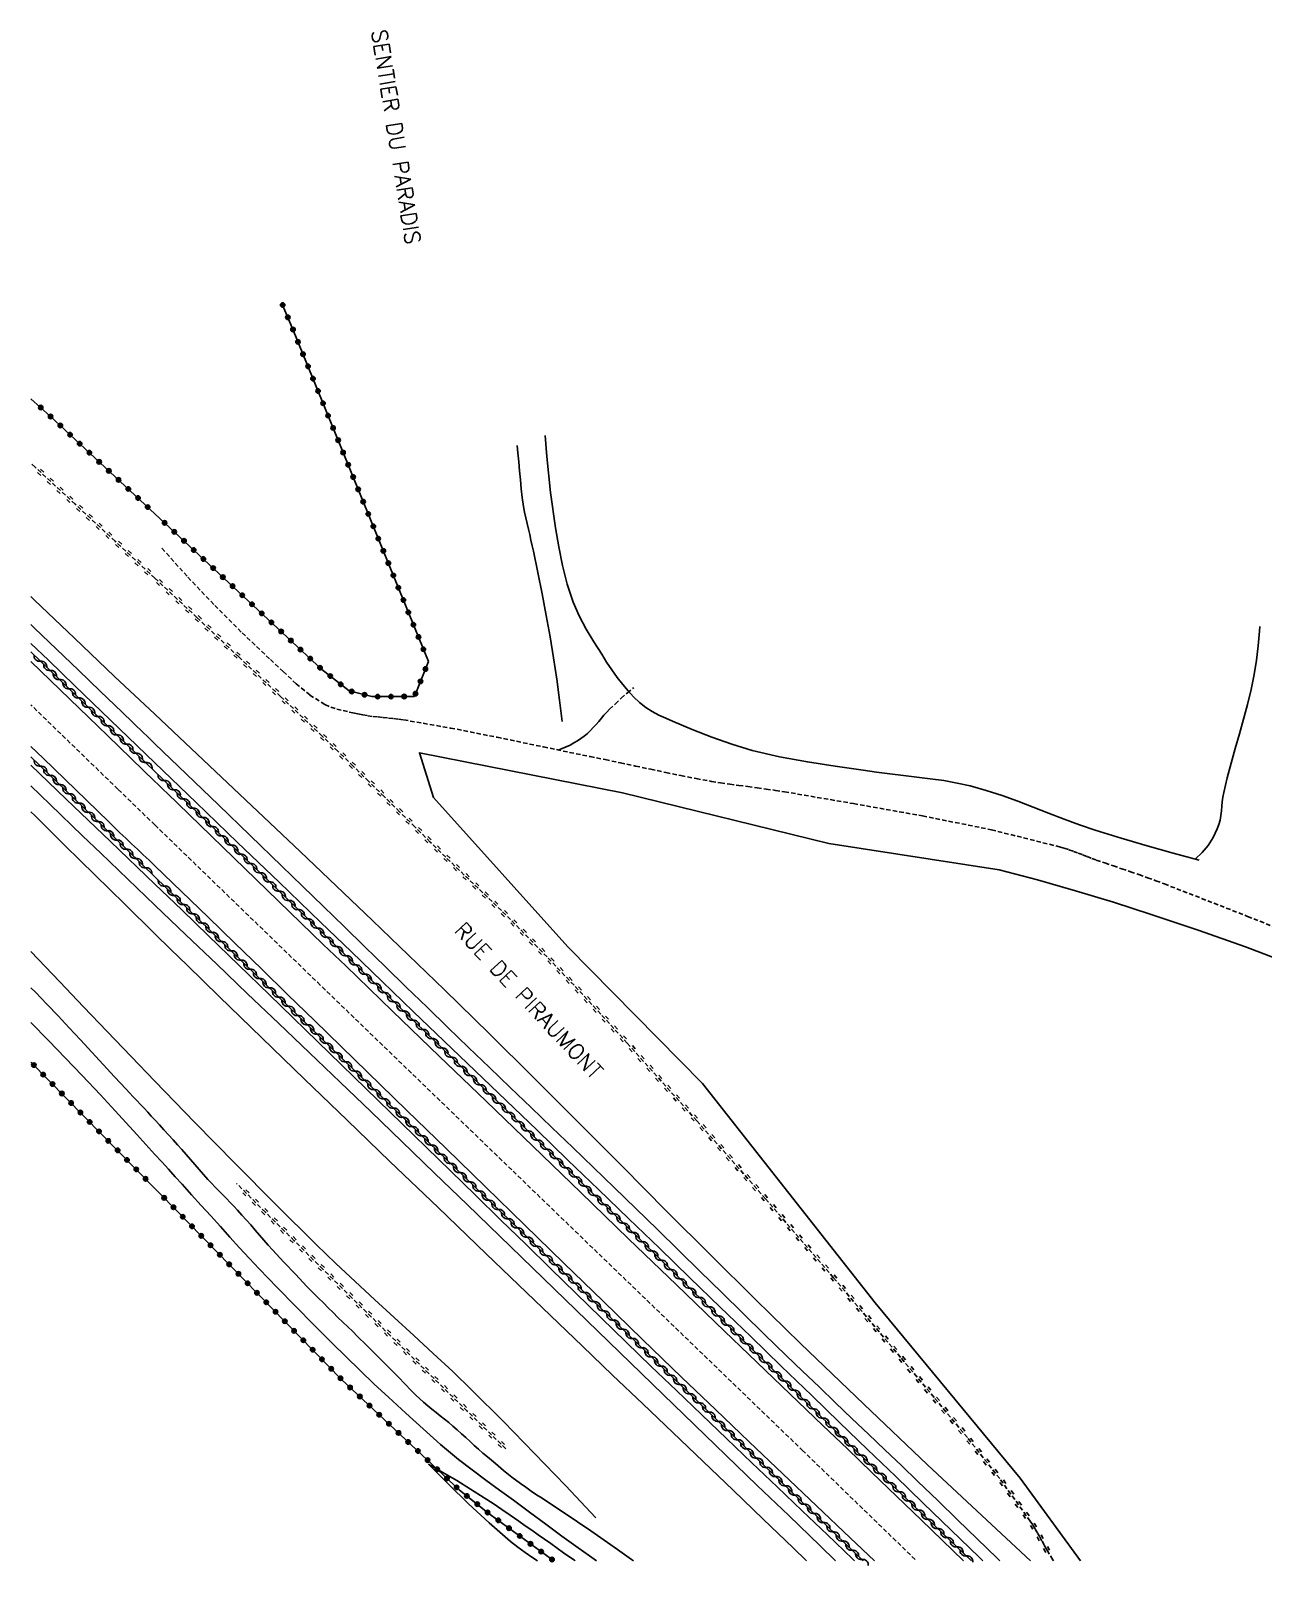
# Model space of a CAD drawing. Header units: millimetres. Extents: x 149998 to 151001, y 150999 to 152001.
# Drawn here: x 150000 to 150139.2, y 150999.3 to 151172.8 of the extents above; entities that cross this region are included whole.
import ezdxf
from ezdxf.enums import TextEntityAlignment as Align

# ---------------------------------------------------------------- set-up
doc = ezdxf.new("R2010")
doc.units = ezdxf.units.MM
doc.linetypes.add('DASHED', pattern=[0.75, 0.5, -0.25])
doc.layers.get('0').update_dxf_attribs({"linetype": 'CONTINUOUS'})
for name, color, linetype in [('W0001', 6, 'DASHED'), ('W0008', 7, 'CONTINUOUS'), ('W0051', 7, 'CONTINUOUS'), ('W0070', 7, 'DASHED'), ('W0071', 7, 'CONTINUOUS'), ('W0211', 2, 'CONTINUOUS'), ('W0214', 2, 'CONTINUOUS'), ('W0220', 5, 'DASHED'), ('W0310', 3, 'CONTINUOUS'), ('W0323', 7, 'CONTINUOUS'), ('W0330', 7, 'CONTINUOUS'), ('W0989', 7, 'CONTINUOUS')]:
    doc.layers.add(name, color=color, linetype=linetype)
doc.styles.get("Standard").update_dxf_attribs({"font": 'romans.shx', "width": 0.85})

# ---------------------------------------------------------------- blocks, each defined once
blk = doc.blocks.new('t310o')
at = {"color": 0, "linetype": 'Continuous'}
for centre, start, end in [((-0.5, 0.38), 216.8699, 323.1304), ((0.5, -0.37), 36.8699, 143.1303)]:
    blk.add_arc(centre, 0.625, start, end, dxfattribs=at)
blk = doc.blocks.new('t323o')
at = {"color": 0, "linetype": 'Continuous'}
for radius in [0.25, 0.15]:
    blk.add_circle((0, 0), radius, dxfattribs=at)
blk = doc.blocks.new('t220o')
at = {"color": 0, "linetype": 'Continuous'}
for p, q in [((-0.25, 0.25), (0.25, 0.25)), ((-0.25, -0.25), (0.25, -0.25))]:
    blk.add_line(p, q, dxfattribs=at)

msp = doc.modelspace()

# ---------------------------------------------------------------- linework, layer by layer
at = {"layer": 'W0001'}
for points in [[(150014, 151083.11), (150009.83, 151087.15), (150000, 151096.67)], [(150014, 151083.11), (150032.36, 151065.34), (150054.46, 151044), (150087.12, 151012.5), (150100.02, 151000)]]:
    msp.add_lwpolyline(points, dxfattribs=at)
at = {"layer": 'W0008'}
for points in [[(150014, 151088.04), (150008.65, 151093.22), (150003.3, 151098.39), (150000, 151101.58)], [(150000, 151091.99), (150001.39, 151090.64), (150005.07, 151087.07), (150008.75, 151083.5), (150009.4, 151082.87), (150010.05, 151082.24), (150010.71, 151081.62), (150011.37, 151080.99), (150012.03, 151080.37), (150012.69, 151079.75), (150013.34, 151079.12), (150014, 151078.5)], [(150105.33, 151000), (150100.54, 151004.62), (150097.77, 151007.29), (150094.99, 151009.96), (150092.22, 151012.63), (150089.44, 151015.29), (150086.66, 151017.96), (150083.88, 151020.62), (150081.1, 151023.29), (150078.33, 151025.95), (150072.91, 151031.17), (150067.5, 151036.38), (150062.09, 151041.6), (150056.68, 151046.82), (150051.4, 151051.91), (150046.11, 151057), (150040.83, 151062.1), (150035.55, 151067.19), (150033.02, 151069.63), (150030.5, 151072.07), (150027.98, 151074.52), (150025.45, 151076.96), (150022.93, 151079.4), (150020.4, 151081.84), (150017.88, 151084.29), (150015.36, 151086.73), (150015.02, 151087.06), (150014.68, 151087.39), (150014.34, 151087.71), (150014, 151088.04)], [(150014, 151078.5), (150017.02, 151075.6), (150020.03, 151072.69), (150023.04, 151069.78), (150026.04, 151066.86), (150029.03, 151063.94), (150032.03, 151061.02), (150035.03, 151058.1), (150038.03, 151055.18), (150042.47, 151050.88), (150046.9, 151046.56), (150051.33, 151042.25), (150055.76, 151037.93), (150060.18, 151033.62), (150064.62, 151029.31), (150069.06, 151025.01), (150073.51, 151020.72), (150077.3, 151017.08), (150081.11, 151013.45), (150084.92, 151009.83), (150088.73, 151006.22), (150092.54, 151002.6), (150095.29, 151000)]]:
    msp.add_lwpolyline(points, dxfattribs=at)
at = {"layer": 'W0051'}
for points in [[(150014, 151092.29), (150013.69, 151092.59), (150013.39, 151092.88), (150013.08, 151093.18), (150012.77, 151093.48), (150010.3, 151095.85), (150007.83, 151098.23), (150005.36, 151100.6), (150002.88, 151102.97), (150000.41, 151105.34), (150000, 151105.74)], [(150000, 151103.62), (150001.97, 151101.72), (150004.98, 151098.83), (150007.99, 151095.93), (150010.99, 151093.04), (150014, 151090.14)], [(150109.43, 151000), (150109.12, 151000.3), (150106.88, 151002.47), (150104.65, 151004.64), (150102.41, 151006.8), (150100.17, 151008.96), (150098.31, 151010.75), (150096.45, 151012.53), (150094.59, 151014.3), (150092.73, 151016.08), (150090.87, 151017.86), (150089.01, 151019.64), (150087.15, 151021.42), (150085.3, 151023.2), (150082.87, 151025.57), (150080.44, 151027.93), (150078.02, 151030.3), (150075.59, 151032.68), (150073.17, 151035.05), (150070.75, 151037.42), (150068.33, 151039.79), (150065.89, 151042.16), (150063.55, 151044.43), (150061.2, 151046.69), (150058.85, 151048.95), (150056.5, 151051.21), (150054.14, 151053.47), (150051.79, 151055.73), (150049.44, 151057.99), (150047.09, 151060.25), (150044.74, 151062.53), (150042.4, 151064.8), (150040.05, 151067.08), (150037.71, 151069.36), (150035.37, 151071.63), (150033.03, 151073.91), (150030.68, 151076.19), (150028.33, 151078.46), (150024.75, 151081.92), (150021.17, 151085.38), (150017.59, 151088.84), (150014, 151092.29)], [(150014, 151076.44), (150009, 151081.24), (150003.99, 151086.04), (150000, 151089.88)], [(150014, 151090.14), (150018.68, 151085.64), (150023.35, 151081.14), (150028.03, 151076.64), (150032.7, 151072.14), (150036.2, 151068.78), (150039.69, 151065.42), (150043.18, 151062.06), (150046.68, 151058.71), (150050.17, 151055.35), (150053.66, 151051.99), (150057.16, 151048.63), (150060.65, 151045.27), (150064.09, 151041.94), (150067.53, 151038.62), (150070.98, 151035.3), (150074.42, 151031.97), (150077.86, 151028.64), (150081.3, 151025.32), (150084.74, 151021.99), (150088.18, 151018.67), (150091.33, 151015.63), (150094.48, 151012.59), (150097.63, 151009.55), (150100.78, 151006.51), (150103.93, 151003.47), (150107.08, 151000.43), (150107.52, 151000)], [(150000, 151087.54), (150002.19, 151085.42), (150005.84, 151081.89), (150007.88, 151079.93), (150009.92, 151077.97), (150011.96, 151076.01), (150014, 151074.05)], [(150093.01, 151000), (150092.79, 151000.22), (150089.96, 151002.94), (150087.12, 151005.66), (150084.28, 151008.37), (150081.43, 151011.08), (150078.59, 151013.79), (150075.74, 151016.51), (150072.9, 151019.22), (150070.07, 151021.95), (150067.23, 151024.7), (150064.39, 151027.46), (150061.55, 151030.22), (150058.72, 151032.99), (150055.88, 151035.76), (150053.05, 151038.52), (150050.22, 151041.29), (150047.38, 151044.05), (150040.56, 151050.69), (150033.73, 151057.33), (150026.9, 151063.97), (150020.06, 151070.6), (150018.55, 151072.06), (150017.03, 151073.52), (150015.52, 151074.98), (150014, 151076.44)], [(150014, 151074.05), (150017.49, 151070.72), (150020.98, 151067.38), (150024.47, 151064.05), (150027.96, 151060.72), (150031.45, 151057.39), (150034.94, 151054.05), (150038.42, 151050.71), (150041.9, 151047.36), (150045.59, 151043.8), (150049.28, 151040.23), (150052.97, 151036.66), (150056.65, 151033.09), (150060.34, 151029.51), (150064.02, 151025.94), (150067.7, 151022.36), (150071.39, 151018.79), (150074.94, 151015.37), (150078.49, 151011.94), (150082.04, 151008.52), (150085.59, 151005.1), (150089.13, 151001.68), (150090.87, 151000)]]:
    msp.add_lwpolyline(points, dxfattribs=at)
at = {"layer": 'W0070'}
for points in [[(150014.8, 151114.37), (150017.73, 151111.1), (150020.76, 151107.91), (150023.86, 151104.81), (150027.05, 151101.79), (150028.5, 151100.43), (150029.96, 151099.07), (150031.51, 151097.79), (150033.21, 151096.71), (150033.87, 151096.42), (150034.56, 151096.21), (150035.26, 151096.04), (150035.96, 151095.87), (150036.34, 151095.78), (150036.72, 151095.69), (150037.1, 151095.61), (150037.49, 151095.54), (150038.06, 151095.45), (150038.64, 151095.37), (150039.22, 151095.31), (150039.79, 151095.25), (150040.37, 151095.19), (150040.95, 151095.13), (150041.53, 151095.06), (150042.1, 151094.98), (150047.39, 151094.06), (150052.65, 151093.02), (150057.9, 151091.92), (150063.15, 151090.84), (150064.87, 151090.49), (150066.58, 151090.13), (150068.29, 151089.77), (150070, 151089.4), (150071.71, 151089.04), (150073.42, 151088.69), (150075.14, 151088.35), (150076.86, 151088.04), (150077.89, 151087.87), (150078.92, 151087.72), (150079.95, 151087.58), (150080.98, 151087.45), (150082.02, 151087.31), (150083.05, 151087.17), (150084.08, 151087.02), (150085.11, 151086.86), (150092.91, 151085.52), (150100.71, 151084.14), (150108.48, 151082.57), (150116.17, 151080.64), (150116.7, 151080.49), (150117.23, 151080.32), (150117.75, 151080.13), (150118.26, 151079.94), (150118.78, 151079.74), (150119.29, 151079.54), (150119.81, 151079.34), (150120.32, 151079.15), (150121.29, 151078.82), (150122.25, 151078.49), (150123.22, 151078.16), (150124.18, 151077.83), (150125.14, 151077.5), (150126.11, 151077.16), (150127.06, 151076.82), (150128.02, 151076.45), (150137.42, 151072.79), (150146.79, 151069.03)], [(150059.54, 151091.57), (150060, 151091.74), (150060.45, 151091.93), (150060.89, 151092.14), (150061.32, 151092.38), (150061.72, 151092.62), (150062.12, 151092.88), (150062.5, 151093.16), (150062.87, 151093.46), (150063.2, 151093.78), (150063.52, 151094.11), (150063.83, 151094.45), (150064.13, 151094.8), (150064.43, 151095.16), (150064.72, 151095.5), (150065.03, 151095.85), (150065.35, 151096.18), (150066.01, 151096.81), (150066.68, 151097.43), (150067.37, 151098.04), (150068.08, 151098.62)]]:
    msp.add_lwpolyline(points, dxfattribs=at)
at = {"layer": 'W0071'}
for points in [[(150014, 151049.8), (150013.59, 151050.24), (150013.19, 151050.67), (150012.78, 151051.11), (150012.37, 151051.55), (150011.97, 151051.98), (150011.56, 151052.42), (150011.15, 151052.85), (150010.75, 151053.29), (150009.46, 151054.68), (150008.18, 151056.07), (150006.89, 151057.46), (150005.6, 151058.84), (150004.33, 151060.19), (150003.07, 151061.54), (150001.8, 151062.88), (150000.51, 151064.21), (150000, 151064.73)], [(150000, 151060.8), (150001.99, 151058.78), (150005.79, 151054.83), (150007.86, 151052.62), (150009.92, 151050.39), (150011.96, 151048.15), (150014, 151045.91)], [(150068.06, 151000), (150067.84, 151000.15), (150067.04, 151000.72), (150066.24, 151001.29), (150064.74, 151002.34), (150063.24, 151003.37), (150061.73, 151004.41), (150060.22, 151005.43), (150059.6, 151005.85), (150058.98, 151006.25), (150058.36, 151006.66), (150057.73, 151007.06), (150057.11, 151007.47), (150056.49, 151007.88), (150055.88, 151008.3), (150055.28, 151008.73), (150054.32, 151009.46), (150053.39, 151010.21), (150052.46, 151010.98), (150051.55, 151011.75), (150051.05, 151012.17), (150050.56, 151012.61), (150050.08, 151013.04), (150049.6, 151013.48), (150049.11, 151013.92), (150048.63, 151014.35), (150048.14, 151014.79), (150047.65, 151015.21), (150047.19, 151015.61), (150046.71, 151015.99), (150046.24, 151016.37), (150045.76, 151016.75), (150045.29, 151017.14), (150044.82, 151017.52), (150044.35, 151017.92), (150043.9, 151018.33), (150043.52, 151018.68), (150043.14, 151019.05), (150042.77, 151019.42), (150042.41, 151019.79), (150042.05, 151020.17), (150041.69, 151020.55), (150041.32, 151020.92), (150040.96, 151021.29), (150039.95, 151022.31), (150038.93, 151023.33), (150037.92, 151024.34), (150036.9, 151025.35), (150036.35, 151025.89), (150035.8, 151026.43), (150035.24, 151026.96), (150034.68, 151027.5), (150034.13, 151028.03), (150033.58, 151028.57), (150033.03, 151029.12), (150032.48, 151029.66), (150031.17, 151031), (150029.87, 151032.36), (150028.58, 151033.73), (150027.3, 151035.11), (150026.8, 151035.66), (150026.3, 151036.23), (150025.81, 151036.79), (150025.32, 151037.36), (150024.83, 151037.93), (150024.34, 151038.49), (150023.84, 151039.05), (150023.33, 151039.61), (150022.92, 151040.05), (150022.51, 151040.48), (150022.09, 151040.91), (150021.66, 151041.34), (150021.24, 151041.77), (150020.82, 151042.2), (150020.41, 151042.64), (150020, 151043.08), (150019.5, 151043.63), (150019, 151044.19), (150018.51, 151044.75), (150018.02, 151045.31), (150017.54, 151045.88), (150017.05, 151046.44), (150016.56, 151047), (150016.06, 151047.55), (150015.55, 151048.12), (150015.03, 151048.68), (150014.52, 151049.24), (150014, 151049.8)], [(150014, 151045.91), (150014.77, 151045.06), (150015.53, 151044.22), (150016.3, 151043.38), (150017.07, 151042.54), (150018.15, 151041.34), (150019.24, 151040.15), (150020.32, 151038.95), (150021.4, 151037.75), (150022.48, 151036.55), (150023.57, 151035.35), (150024.66, 151034.17), (150025.77, 151032.99), (150027.81, 151030.86), (150029.87, 151028.75), (150031.95, 151026.66), (150034.04, 151024.58), (150035.6, 151023.03), (150037.18, 151021.5), (150038.77, 151019.97), (150040.38, 151018.47), (150042.33, 151016.68), (150044.29, 151014.89), (150046.27, 151013.15), (150048.3, 151011.45), (150049.82, 151010.26), (150051.37, 151009.11), (150052.93, 151007.98), (150054.49, 151006.84), (150056.32, 151005.49), (150058.15, 151004.14), (150059.98, 151002.8), (150061.82, 151001.47), (150063.08, 151000.56), (150063.88, 151000)]]:
    msp.add_lwpolyline(points, dxfattribs=at)
at = {"layer": 'W0211'}
for points in [[(150131.96, 151079.12), (150129, 151079.91), (150126.06, 151080.74), (150123.13, 151081.61), (150120.21, 151082.52), (150118.44, 151083.13), (150116.69, 151083.78), (150114.94, 151084.45), (150113.2, 151085.14), (150111.45, 151085.81), (150109.69, 151086.45), (150107.9, 151087.02), (150106.09, 151087.52), (150104.6, 151087.85), (150103.09, 151088.12), (150101.57, 151088.34), (150100.05, 151088.53), (150098.54, 151088.7), (150097.02, 151088.87), (150095.5, 151089.06), (150093.99, 151089.29), (150090.85, 151089.77), (150087.7, 151090.24), (150084.56, 151090.8), (150081.46, 151091.53), (150079.16, 151092.22), (150076.9, 151093.03), (150074.67, 151093.91), (150072.47, 151094.85), (150071.7, 151095.19), (150070.93, 151095.53), (150070.17, 151095.93), (150069.46, 151096.38), (150068.74, 151096.96), (150068.07, 151097.6), (150067.45, 151098.27), (150066.85, 151098.96), (150066.2, 151099.78), (150065.6, 151100.64), (150065.02, 151101.51), (150064.47, 151102.39), (150063.59, 151103.81), (150062.72, 151105.24), (150061.93, 151106.72), (150061.25, 151108.26), (150060.56, 151110.31), (150060.04, 151112.42), (150059.62, 151114.54), (150059.25, 151116.66), (150058.67, 151120.68), (150058.27, 151124.73), (150058.07, 151127.12)], [(150000, 151108.91), (150000.42, 151108.51), (150004.94, 151104.2), (150009.46, 151099.9), (150014, 151095.61)], [(150014, 151095.61), (150022.21, 151087.87), (150030.41, 151080.12), (150038.58, 151072.34), (150046.7, 151064.5), (150051.76, 151059.55), (150056.79, 151054.56), (150061.8, 151049.54), (150066.8, 151044.52), (150071.8, 151039.5), (150076.81, 151034.49), (150081.85, 151029.51), (150086.92, 151024.56), (150094.07, 151017.69), (150101.26, 151010.86), (150108.5, 151004.09), (150112.91, 151000)], [(150014, 151070.83), (150010.61, 151074.15), (150007.22, 151077.47), (150003.84, 151080.8), (150000.47, 151084.13), (150000, 151084.6)], [(150109.35, 151078.03), (150113.67, 151076.9), (150117.97, 151075.68), (150122.25, 151074.39), (150126.51, 151073.01), (150131.84, 151071.22), (150137.16, 151069.36), (150142.42, 151067.34)], [(150087.6, 151000), (150086.1, 151001.46), (150082.71, 151004.72), (150079.32, 151007.98), (150075.91, 151011.23), (150072.51, 151014.48), (150069.1, 151017.73), (150065.7, 151020.98), (150062.3, 151024.24), (150056.86, 151029.45), (150051.42, 151034.67), (150045.98, 151039.89), (150040.55, 151045.11), (150035.73, 151049.76), (150030.91, 151054.41), (150026.09, 151059.07), (150021.28, 151063.74), (150019.46, 151065.51), (150017.64, 151067.29), (150015.82, 151069.06), (150014, 151070.83)], [(150061.48, 151000), (150061.38, 151000.07), (150060.88, 151000.42), (150060.16, 151000.92), (150059.44, 151001.43), (150058.72, 151001.94), (150058, 151002.44), (150057.28, 151002.95), (150056.56, 151003.46), (150055.84, 151003.96), (150055.12, 151004.46), (150054.14, 151005.14), (150053.17, 151005.81), (150052.19, 151006.48), (150051.2, 151007.13), (150049.65, 151008.11), (150048.09, 151009.06), (150046.51, 151009.99), (150044.92, 151010.9)]]:
    msp.add_lwpolyline(points, dxfattribs=at)
at = {"layer": 'W0214'}
for points in [[(150054.93, 151125.99), (150055.01, 151125.15), (150055.1, 151124.14), (150055.19, 151123.12), (150055.28, 151122.11), (150055.38, 151121.09), (150055.5, 151120.08), (150055.65, 151119.07), (150055.76, 151118.44), (150055.89, 151117.8), (150056.03, 151117.17), (150056.18, 151116.54), (150056.33, 151115.91), (150056.48, 151115.28), (150056.63, 151114.65), (150056.77, 151114.02), (150057.26, 151111.61), (150057.75, 151109.2), (150058.21, 151106.78), (150058.64, 151104.36), (150059.03, 151101.98), (150059.38, 151099.59), (150059.71, 151097.2), (150060.01, 151094.8)], [(150131.51, 151079.25), (150132.27, 151079.99), (150132.95, 151080.81), (150133.52, 151081.71), (150133.99, 151082.66), (150134.17, 151083.16), (150134.3, 151083.67), (150134.39, 151084.19), (150134.45, 151084.71), (150134.5, 151085.23), (150134.55, 151085.74), (150134.62, 151086.26), (150134.71, 151086.77), (150135.1, 151088.44), (150135.54, 151090.11), (150136, 151091.76), (150136.48, 151093.41), (150136.95, 151095.07), (150137.39, 151096.73), (150137.8, 151098.4), (150138.15, 151100.09), (150138.41, 151101.72), (150138.61, 151103.36), (150138.75, 151105.01), (150138.79, 151105.51)], [(150000, 151068.81), (150003.25, 151065.38), (150005.93, 151062.58), (150008.62, 151059.77), (150011.31, 151056.97), (150014, 151054.17)], [(150014, 151054.17), (150018.52, 151049.5), (150023.07, 151044.86), (150027.65, 151040.25), (150032.27, 151035.69), (150034.43, 151033.6), (150036.62, 151031.55), (150038.82, 151029.51), (150041.04, 151027.49), (150043.25, 151025.46), (150045.45, 151023.43), (150047.64, 151021.37), (150049.8, 151019.28), (150053.36, 151015.73), (150056.89, 151012.14), (150060.37, 151008.51), (150063.81, 151004.84)], [(150044.92, 151010.9), (150047.15, 151008.64), (150049.43, 151006.43), (150051.77, 151004.28), (150054.17, 151002.2), (150054.99, 151001.54), (150055.84, 151000.93), (150056.7, 151000.34), (150057.21, 151000)]]:
    msp.add_lwpolyline(points, dxfattribs=at)
at = {"layer": 'W0220'}
for points in [[(150014, 151110.98), (150009.5, 151115.17), (150005, 151119.35), (150000.48, 151123.52), (150000, 151123.97)], [(150115.48, 151000), (150115.4, 151000.12), (150114.95, 151000.88), (150114.69, 151001.33), (150114.44, 151001.79), (150114.19, 151002.24), (150113.94, 151002.7), (150113.68, 151003.16), (150113.42, 151003.61), (150113.15, 151004.06), (150112.86, 151004.49), (150109.42, 151009.29), (150105.76, 151013.92), (150102, 151018.46), (150098.22, 151022.98), (150090.65, 151031.98), (150082.97, 151040.89), (150075.2, 151049.71), (150067.35, 151058.47), (150064.36, 151061.75), (150061.34, 151065), (150058.29, 151068.21), (150055.19, 151071.39), (150054.17, 151072.42), (150053.13, 151073.44), (150052.09, 151074.45), (150051.04, 151075.46), (150049.99, 151076.46), (150048.94, 151077.46), (150047.89, 151078.47), (150046.85, 151079.48), (150045.1, 151081.18), (150043.36, 151082.9), (150041.63, 151084.61), (150039.89, 151086.33), (150038.15, 151088.04), (150036.41, 151089.75), (150034.66, 151091.45), (150032.9, 151093.14), (150028.2, 151097.63), (150023.48, 151102.09), (150018.75, 151106.55), (150014, 151110.98)], [(150053.63, 151012.66), (150049.28, 151016.91), (150044.94, 151021.16), (150040.6, 151025.43), (150036.26, 151029.69), (150033, 151032.92), (150029.74, 151036.15), (150026.48, 151039.38), (150023.23, 151042.62)]]:
    msp.add_lwpolyline(points, dxfattribs=at)
at = {"layer": 'W0310'}
for points in [[(150014, 151089.17), (150003.35, 151099.44), (150000, 151102.65)], [(150000, 151090.79), (150007.88, 151083.2), (150014, 151077.25)], [(150106.23, 151000), (150092.31, 151013.29), (150065.45, 151039.56), (150034.06, 151069.82), (150014, 151089.17)], [(150014, 151077.25), (150043.87, 151048.26), (150094, 151000)]]:
    msp.add_lwpolyline(points, dxfattribs=at)
at = {"layer": 'W0323'}
for points in [[(150044.9, 151101.57), (150029.63, 151139), (150028.38, 151141.95)], [(150000, 151131.26), (150002.17, 151129.3), (150014, 151118.27)], [(150014, 151118.27), (150032.85, 151100.68), (150035.93, 151098.27), (150038.52, 151097.61), (150043.31, 151097.62), (150044.9, 151101.57)], [(150014, 151042.07), (150000, 151056.33)], [(150059.05, 151000), (150051.62, 151005.43), (150048.36, 151008.02), (150035.09, 151020.49), (150014.67, 151041.39), (150014, 151042.07)]]:
    msp.add_lwpolyline(points, dxfattribs=at)
at = {"layer": 'W0330'}
msp.add_lwpolyline([(150118.55, 151000), (150111.72, 151009.32), (150095.36, 151029.13), (150075.86, 151053.91), (150060.64, 151069.35), (150045.48, 151086.21), (150043.87, 151091.27), (150066.8, 151086.73), (150090.11, 151081.03), (150109.35, 151078.03)], dxfattribs=at)

# ---------------------------------------------------------------- block references
at = {"layer": 'W0220'}
for p, rotation in [((150001.1, 151122.95), 137.2306396350685), ((150002.2, 151121.93), 137.2306396350685), ((150003.3, 151120.91), 137.2306396350685), ((150004.4, 151119.89), 137.2306396350685), ((150005.51, 151118.88), 137.1571467633335), ((150006.61, 151117.86), 137.1571467633335), ((150007.71, 151116.84), 137.1571467633335), ((150008.8, 151115.82), 137.1571467633335), ((150009.9, 151114.8), 137.0599833506099), ((150011, 151113.77), 137.0599833506099), ((150012.1, 151112.75), 137.0599833506099), ((150013.2, 151111.73), 137.0599833506099), ((150014.52, 151110.5), 136.9308720322336), ((150015.62, 151109.47), 136.9308720322336), ((150016.71, 151108.45), 136.9308720322336), ((150017.81, 151107.42), 136.9308720322336), ((150018.9, 151106.4), 136.7681684110545), ((150020, 151105.37), 136.7681684110545), ((150021.09, 151104.34), 136.7681684110545), ((150022.18, 151103.32), 136.7681684110545), ((150023.28, 151102.29), 136.7681684110545), ((150024.37, 151101.26), 136.5778245703998), ((150025.46, 151100.23), 136.5778245703998), ((150026.54, 151099.2), 136.5778245703998), ((150027.63, 151098.17), 136.5778245703998), ((150028.72, 151097.13), 136.3598407678841), ((150029.81, 151096.1), 136.3598407678841), ((150030.89, 151095.06), 136.3598407678841), ((150031.98, 151094.03), 136.3598407678841), ((150033.06, 151092.99), 136.078905033332), ((150034.14, 151091.95), 136.078905033332), ((150035.22, 151090.91), 135.7776532662588), ((150036.3, 151089.86), 135.7776532662588), ((150037.37, 151088.81), 135.5516948535513), ((150038.44, 151087.76), 135.4010320704403), ((150039.51, 151086.71), 135.4010320704403), ((150040.57, 151085.65), 135.3383276975368), ((150041.64, 151084.6), 135.3635851849973), ((150042.71, 151083.54), 135.3635851849973), ((150043.78, 151082.49), 135.4641475231247), ((150044.84, 151081.44), 135.4641475231247), ((150045.92, 151080.39), 135.6400137006301), ((150046.99, 151079.34), 135.9108998492186), ((150048.07, 151078.3), 136.1914549682611), ((150049.15, 151077.26), 136.3412582488168), ((150050.24, 151076.23), 136.3603051467695), ((150051.32, 151075.19), 136.2148781516361), ((150052.4, 151074.15), 135.9050033395906), ((150053.48, 151073.1), 135.4644413319618), ((150054.54, 151072.05), 134.8932054796329), ((150055.6, 151070.98), 134.212567668702), ((150056.64, 151069.9), 134.212567668702), ((150057.69, 151068.83), 134.212567668702), ((150058.73, 151067.75), 133.5129719319951), ((150059.76, 151066.66), 133.5129719319951), ((150060.79, 151065.57), 133.5129719319951), ((150061.82, 151064.48), 132.9010647673296), ((150062.84, 151063.38), 132.9010647673296), ((150063.86, 151062.28), 132.9010647673296), ((150064.88, 151061.18), 132.3768545296582), ((150065.89, 151060.07), 132.3768545296582), ((150066.9, 151058.96), 132.3768545296582), ((150067.91, 151057.85), 131.8859980801164), ((150068.91, 151056.73), 131.8859980801164), ((150069.91, 151055.62), 131.8859980801164), ((150070.91, 151054.5), 131.8859980801164), ((150071.91, 151053.38), 131.8859980801164), ((150072.91, 151052.27), 131.8859980801164), ((150073.92, 151051.15), 131.8859980801164), ((150074.92, 151050.03), 131.8859980801164), ((150075.91, 151048.91), 131.3588824187067), ((150076.9, 151047.78), 131.3588824187067), ((150077.89, 151046.66), 131.3588824187067), ((150078.88, 151045.53), 131.3588824187067), ((150079.88, 151044.41), 131.3588824187067), ((150080.87, 151043.28), 131.3588824187067), ((150081.86, 151042.15), 131.3588824187067), ((150024.29, 151041.56), 135.1262751113628), ((150025.35, 151040.5), 135.1262751113628), ((150082.85, 151041.03), 131.3588824187067), ((150026.41, 151039.45), 135.1262751113628), ((150027.48, 151038.39), 135.205374252984), ((150083.83, 151039.89), 130.751415573026), ((150084.81, 151038.76), 130.751415573026), ((150028.54, 151037.33), 135.205374252984), ((150085.79, 151037.62), 130.751415573026), ((150086.77, 151036.48), 130.751415573026), ((150029.61, 151036.27), 135.205374252984), ((150030.67, 151035.22), 135.2844678434101), ((150087.75, 151035.35), 130.751415573026), ((150031.74, 151034.16), 135.2844678434101), ((150032.8, 151033.11), 135.2844678434101), ((150088.73, 151034.21), 130.751415573026), ((150089.71, 151033.08), 130.751415573026), ((150033.87, 151032.05), 135.3635558834715), ((150090.68, 151031.94), 130.0636045054329), ((150034.94, 151031), 135.3635558834715), ((150036.01, 151029.95), 135.3635558834715), ((150091.65, 151030.79), 130.0636045054329), ((150092.61, 151029.64), 130.0636045054329), ((150037.08, 151028.89), 135.4426421670574), ((150038.14, 151027.84), 135.4426421670574), ((150093.58, 151028.5), 130.0636045054329), ((150039.21, 151026.79), 135.4426421670574), ((150094.55, 151027.35), 130.0636045054329), ((150095.51, 151026.2), 130.0636045054329), ((150040.28, 151025.74), 135.4426421670574), ((150041.35, 151024.68), 135.5217269728972), ((150096.48, 151025.05), 130.0636045054329), ((150042.42, 151023.63), 135.5217269728972), ((150097.44, 151023.9), 130.0636045054329), ((150098.41, 151022.75), 129.8645474708351), ((150043.49, 151022.58), 135.5217269728972), ((150044.56, 151021.53), 135.5217269728972), ((150099.37, 151021.6), 129.8645474708351), ((150045.63, 151020.48), 135.60080690347), ((150046.71, 151019.43), 135.60080690347), ((150100.33, 151020.45), 129.8645474708351), ((150101.29, 151019.3), 129.8645474708351), ((150047.78, 151018.38), 135.60080690347), ((150102.25, 151018.15), 129.6860458998405), ((150048.85, 151017.33), 135.60080690347), ((150049.92, 151016.28), 135.6798819575259), ((150103.21, 151016.99), 129.6860458998405), ((150104.17, 151015.84), 129.6860458998405), ((150050.99, 151015.24), 135.6798819575259), ((150052.07, 151014.19), 135.6798819575259), ((150105.13, 151014.69), 129.6860458998405), ((150053.14, 151013.14), 135.6798819575259), ((150106.07, 151013.52), 128.3018983476017), ((150107, 151012.35), 128.3018983476017), ((150107.93, 151011.17), 128.3018983476017), ((150108.86, 151009.99), 128.3018983476017), ((150109.77, 151008.8), 125.715660386246), ((150110.65, 151007.58), 125.715660386246), ((150111.52, 151006.36), 125.715660386246), ((150112.4, 151005.14), 125.715660386246), ((150113.24, 151003.91), 121.3650968703061), ((150113.99, 151002.61), 118.5547432881042), ((150114.71, 151001.29), 119.9241867424019)]:
    msp.add_blockref('t220o', p, dxfattribs=dict(at, rotation=rotation))
at = {"layer": 'W0310'}
for p, rotation in [((150001.08, 151101.61), 136.3229255756688), ((150002.17, 151100.57), 136.3229255756688), ((150003.25, 151099.54), 136.3229255756688), ((150004.33, 151098.5), 136.0321677172045), ((150005.41, 151097.46), 136.0321677172045), ((150006.49, 151096.41), 136.0321677172045), ((150007.57, 151095.37), 136.0321677172045), ((150008.65, 151094.33), 136.0321677172045), ((150009.73, 151093.29), 136.0321677172045), ((150010.81, 151092.25), 136.0321677172045), ((150011.89, 151091.21), 136.0321677172045), ((150012.97, 151090.17), 136.0321677172045), ((150001.08, 151089.75), 316.0526683454581), ((150002.16, 151088.71), 316.0526683454581), ((150015.08, 151088.13), 136.032167717153), ((150003.24, 151087.67), 316.0526683454581), ((150004.32, 151086.63), 316.0526683454581), ((150016.16, 151087.09), 136.032167717153), ((150005.4, 151085.58), 316.0526683454581), ((150017.24, 151086.05), 136.032167717153), ((150018.32, 151085.01), 136.032167717153), ((150006.48, 151084.54), 316.0526683454581), ((150007.56, 151083.5), 316.0526683454581), ((150019.4, 151083.97), 136.032167717153), ((150020.48, 151082.93), 136.032167717153), ((150008.64, 151082.46), 315.8513126308944), ((150009.71, 151081.41), 315.8513126308944), ((150021.56, 151081.88), 136.032167717153), ((150010.79, 151080.37), 315.8513126308944), ((150022.64, 151080.84), 136.032167717153), ((150023.72, 151079.8), 136.032167717153), ((150011.87, 151079.32), 315.8513126308944), ((150012.94, 151078.28), 315.8513126308944), ((150024.8, 151078.76), 136.032167717153), ((150025.88, 151077.72), 136.032167717153), ((150015.08, 151076.21), 315.8513126308977), ((150026.96, 151076.68), 136.032167717153), ((150016.15, 151075.16), 315.8513126308977), ((150028.03, 151075.64), 136.032167717153), ((150029.11, 151074.59), 136.032167717153), ((150017.23, 151074.12), 315.8513126308977), ((150018.31, 151073.07), 315.8513126308977), ((150030.19, 151073.55), 136.032167717153), ((150031.27, 151072.51), 136.032167717153), ((150019.38, 151072.03), 315.8513126308977), ((150020.46, 151070.98), 315.8513126308977), ((150032.35, 151071.47), 136.032167717153), ((150021.53, 151069.94), 315.8513126308977), ((150033.43, 151070.43), 136.032167717153), ((150034.51, 151069.39), 136.0437215992901), ((150022.61, 151068.9), 315.8513126308977), ((150023.69, 151067.85), 315.8513126308977), ((150035.59, 151068.35), 136.0437215992901), ((150036.67, 151067.31), 136.0437215992901), ((150024.76, 151066.81), 315.8513126308977), ((150025.84, 151065.76), 315.8513126308977), ((150037.75, 151066.26), 136.0437215992901), ((150026.92, 151064.72), 315.8513126308977), ((150038.83, 151065.22), 136.0437215992901), ((150039.91, 151064.18), 136.0437215992901), ((150027.99, 151063.67), 315.8513126308977), ((150029.07, 151062.63), 315.8513126308977), ((150040.99, 151063.14), 136.0437215992901), ((150042.07, 151062.1), 136.0437215992901), ((150030.14, 151061.58), 315.8513126308977), ((150031.22, 151060.54), 315.8513126308977), ((150043.15, 151061.06), 136.0437215992901), ((150032.3, 151059.49), 315.8513126308977), ((150044.23, 151060.02), 136.0437215992901), ((150045.31, 151058.98), 136.0437215992901), ((150033.37, 151058.45), 315.8513126308977), ((150034.45, 151057.4), 315.8513126308977), ((150046.39, 151057.93), 136.0437215992901), ((150047.47, 151056.89), 136.0437215992901), ((150035.53, 151056.36), 315.8513126308977), ((150036.6, 151055.31), 315.8513126308977), ((150048.55, 151055.85), 136.0437215992901), ((150037.68, 151054.27), 315.8513126308977), ((150049.63, 151054.81), 136.0437215992901), ((150050.71, 151053.77), 136.0437215992901), ((150038.75, 151053.22), 315.8513126308977), ((150039.83, 151052.18), 315.8513126308977), ((150051.79, 151052.73), 136.0437215992901), ((150052.87, 151051.69), 136.0437215992901), ((150040.91, 151051.13), 315.8513126308977), ((150041.98, 151050.09), 315.8513126308977), ((150053.95, 151050.65), 136.0437215992901), ((150043.06, 151049.04), 315.8513126308977), ((150055.03, 151049.61), 136.0437215992901), ((150056.11, 151048.56), 136.0437215992901), ((150044.14, 151048), 316.087715752169), ((150045.22, 151046.96), 316.087715752169), ((150057.19, 151047.52), 136.0437215992901), ((150058.27, 151046.48), 136.0437215992901), ((150046.3, 151045.92), 316.087715752169), ((150047.38, 151044.88), 316.087715752169), ((150059.35, 151045.44), 136.0437215992901), ((150048.46, 151043.84), 316.087715752169), ((150060.43, 151044.4), 136.0437215992901), ((150061.51, 151043.36), 136.0437215992901), ((150049.54, 151042.8), 316.087715752169), ((150050.62, 151041.76), 316.087715752169), ((150062.59, 151042.32), 136.0437215992901), ((150063.67, 151041.28), 136.0437215992901), ((150051.7, 151040.72), 316.087715752169), ((150052.78, 151039.68), 316.087715752169), ((150064.75, 151040.24), 136.0437215992901), ((150053.86, 151038.64), 316.087715752169), ((150065.82, 151039.19), 135.6403785162738), ((150066.9, 151038.14), 135.6403785162738), ((150054.94, 151037.6), 316.087715752169), ((150056.02, 151036.56), 316.087715752169), ((150067.97, 151037.09), 135.6403785162738), ((150069.04, 151036.05), 135.6403785162738), ((150057.1, 151035.52), 316.087715752169), ((150058.19, 151034.48), 316.087715752169), ((150070.11, 151035), 135.6403785162738), ((150059.27, 151033.44), 316.087715752169), ((150071.19, 151033.95), 135.6403785162738), ((150072.26, 151032.9), 135.6403785162738), ((150060.35, 151032.4), 316.087715752169), ((150061.43, 151031.36), 316.087715752169), ((150073.33, 151031.85), 135.6403785162738), ((150074.4, 151030.8), 135.6403785162738), ((150062.51, 151030.31), 316.087715752169), ((150063.59, 151029.27), 316.087715752169), ((150075.48, 151029.75), 135.6403785162738), ((150064.67, 151028.23), 316.087715752169), ((150076.55, 151028.7), 135.6403785162738), ((150077.62, 151027.66), 135.6403785162738), ((150065.75, 151027.19), 316.087715752169), ((150066.83, 151026.15), 316.087715752169), ((150078.69, 151026.61), 135.6403785162738), ((150079.77, 151025.56), 135.6403785162738), ((150067.91, 151025.11), 316.087715752169), ((150068.99, 151024.07), 316.087715752169), ((150080.84, 151024.51), 135.6403785162738), ((150070.07, 151023.03), 316.087715752169), ((150081.91, 151023.46), 135.6403785162738), ((150082.98, 151022.41), 135.6403785162738), ((150071.15, 151021.99), 316.087715752169), ((150072.23, 151020.95), 316.087715752169), ((150084.06, 151021.36), 135.6403785162738), ((150073.31, 151019.91), 316.087715752169), ((150074.39, 151018.87), 316.087715752169), ((150085.13, 151020.31), 135.6403785162738), ((150086.2, 151019.27), 135.6403785162738), ((150075.48, 151017.83), 316.087715752169), ((150087.27, 151018.22), 135.6403785162738), ((150088.35, 151017.17), 135.6403785162738), ((150076.56, 151016.79), 316.087715752169), ((150077.64, 151015.75), 316.087715752169), ((150089.42, 151016.12), 135.6403785162738), ((150078.72, 151014.71), 316.087715752169), ((150079.8, 151013.67), 316.087715752169), ((150090.49, 151015.07), 135.6403785162738), ((150091.56, 151014.02), 135.6403785162738), ((150080.88, 151012.63), 316.087715752169), ((150092.64, 151012.98), 136.3255442327463), ((150093.72, 151011.94), 136.3255442327463), ((150081.96, 151011.59), 316.087715752169), ((150083.04, 151010.55), 316.087715752169), ((150094.81, 151010.9), 136.3255442327463), ((150084.12, 151009.51), 316.087715752169), ((150085.2, 151008.47), 316.087715752169), ((150095.89, 151009.87), 136.3255442327463), ((150096.98, 151008.83), 136.3255442327463), ((150086.28, 151007.43), 316.087715752169), ((150098.06, 151007.8), 136.3255442327463), ((150099.15, 151006.76), 136.3255442327463), ((150087.36, 151006.39), 316.087715752169), ((150088.44, 151005.35), 316.087715752169), ((150100.23, 151005.73), 136.3255442327463), ((150089.52, 151004.31), 316.087715752169), ((150090.6, 151003.27), 316.087715752169), ((150101.32, 151004.69), 136.3255442327463), ((150102.4, 151003.65), 136.3255442327463), ((150091.68, 151002.23), 316.087715752169), ((150103.49, 151002.62), 136.3255442327463), ((150104.57, 151001.58), 136.3255442327463), ((150092.76, 151001.19), 316.087715752169), ((150093.85, 151000.15), 316.087715752169), ((150105.66, 151000.55), 136.3255442327463)]:
    msp.add_blockref('t310o', p, dxfattribs=dict(at, rotation=rotation))
at = {"layer": 'W0323'}
for p, rotation in [((150028.43, 151141.84), 112.7958217266226), ((150029.02, 151140.45), 112.7958217266226), ((150029.6, 151139.07), 112.7958217266226), ((150030.16, 151137.68), 112.198577638924), ((150030.73, 151136.29), 112.198577638924), ((150031.3, 151134.91), 112.198577638924), ((150031.86, 151133.52), 112.198577638924), ((150032.43, 151132.13), 112.198577638924), ((150001.11, 151130.26), 317.8392740551793), ((150033, 151130.74), 112.198577638924), ((150002.22, 151129.25), 316.9945693012803), ((150033.56, 151129.35), 112.198577638924), ((150003.32, 151128.23), 316.9945693012803), ((150004.42, 151127.2), 316.9945693012803), ((150034.13, 151127.96), 112.198577638924), ((150005.51, 151126.18), 316.9945693012803), ((150006.61, 151125.16), 316.9945693012803), ((150034.7, 151126.57), 112.198577638924), ((150035.26, 151125.18), 112.198577638924), ((150007.71, 151124.13), 316.9945693012803), ((150035.83, 151123.8), 112.198577638924), ((150008.8, 151123.11), 316.9945693012803), ((150009.9, 151122.09), 316.9945693012803), ((150036.4, 151122.41), 112.198577638924), ((150011, 151121.07), 316.9945693012803), ((150012.1, 151120.04), 316.9945693012803), ((150036.96, 151121.02), 112.198577638924), ((150013.19, 151119.02), 316.9945693012803), ((150037.53, 151119.63), 112.198577638924), ((150038.1, 151118.24), 112.198577638924), ((150015.1, 151117.24), 316.9945693012223), ((150038.67, 151116.85), 112.198577638924), ((150016.19, 151116.22), 316.9945693012223), ((150017.29, 151115.2), 316.9945693012223), ((150039.23, 151115.46), 112.198577638924), ((150018.39, 151114.17), 316.9945693012223), ((150019.48, 151113.15), 316.9945693012223), ((150039.8, 151114.07), 112.198577638924), ((150020.58, 151112.13), 316.9945693012223), ((150021.68, 151111.1), 316.9945693012223), ((150040.37, 151112.68), 112.198577638924), ((150040.93, 151111.3), 112.198577638924), ((150022.78, 151110.08), 316.9945693012223), ((150041.5, 151109.91), 112.198577638924), ((150023.87, 151109.06), 316.9945693012223), ((150024.97, 151108.04), 316.9945693012223), ((150042.07, 151108.52), 112.198577638924), ((150026.07, 151107.01), 316.9945693012223), ((150027.16, 151105.99), 316.9945693012223), ((150042.63, 151107.13), 112.198577638924), ((150028.26, 151104.97), 316.9945693012223), ((150043.2, 151105.74), 112.198577638924), ((150043.77, 151104.35), 112.198577638924), ((150029.36, 151103.94), 316.9945693012223), ((150030.45, 151102.92), 316.9945693012223), ((150044.33, 151102.96), 112.198577638924), ((150031.55, 151101.9), 316.9945693012223), ((150032.65, 151100.87), 316.9945693012223), ((150044.56, 151100.73), 68.12360262389589), ((150033.81, 151099.93), 321.8772953752879), ((150034.99, 151099), 321.8772953752879), ((150044, 151099.33), 68.12360262389589), ((150036.23, 151098.19), 345.6356712149988), ((150037.68, 151097.82), 345.6356712149988), ((150039.16, 151097.61), 0.2149477268747288), ((150040.66, 151097.61), 0.2149477268747288), ((150042.16, 151097.62), 0.2149477268747288), ((150043.44, 151097.94), 68.12360262389589), ((150000.33, 151055.99), 134.4923662334193), ((150001.39, 151054.92), 134.4923662334193), ((150002.44, 151053.85), 134.4923662334193), ((150003.49, 151052.78), 134.4923662334193), ((150004.54, 151051.71), 134.4923662334193), ((150005.59, 151050.64), 134.4923662334193), ((150006.64, 151049.57), 134.4923662334193), ((150007.69, 151048.5), 134.4923662334193), ((150008.74, 151047.43), 134.4923662334193), ((150009.8, 151046.36), 134.4923662334193), ((150010.85, 151045.28), 134.4923662334193), ((150011.9, 151044.21), 134.4923662334193), ((150012.95, 151043.14), 134.4923662334193), ((150015.05, 151041), 134.3303665705518), ((150016.1, 151039.93), 134.3303665705518), ((150017.15, 151038.86), 134.3303665705518), ((150018.19, 151037.78), 134.3303665705518), ((150019.24, 151036.71), 134.3303665705518), ((150020.29, 151035.64), 134.3303665705518), ((150021.34, 151034.57), 134.3303665705518), ((150022.39, 151033.49), 134.3303665705518), ((150023.44, 151032.42), 134.3303665705518), ((150024.48, 151031.35), 134.3303665705518), ((150025.53, 151030.27), 134.3303665705518), ((150026.58, 151029.2), 134.3303665705518), ((150027.63, 151028.13), 134.3303665705518), ((150028.68, 151027.06), 134.3303665705518), ((150029.72, 151025.98), 134.3303665705518), ((150030.77, 151024.91), 134.3303665705518), ((150031.82, 151023.84), 134.3303665705518), ((150032.87, 151022.76), 134.3303665705518), ((150033.92, 151021.69), 134.3303665705518), ((150034.97, 151020.62), 134.3303665705518), ((150036.05, 151019.58), 136.7892156252997), ((150037.15, 151018.56), 136.7892156252997), ((150038.24, 151017.53), 136.7892156252997), ((150039.33, 151016.5), 136.7892156252997), ((150040.43, 151015.48), 136.7892156252997), ((150041.52, 151014.45), 136.7892156252997), ((150042.61, 151013.42), 136.7892156252997), ((150043.71, 151012.4), 136.7892156252997), ((150044.8, 151011.37), 136.7892156252997), ((150045.89, 151010.34), 136.7892156252997), ((150046.99, 151009.31), 136.7892156252997), ((150048.08, 151008.29), 136.7892156252997), ((150049.23, 151007.33), 141.4925053135952), ((150050.41, 151006.4), 141.4925053135952), ((150051.58, 151005.46), 141.4925053135952), ((150052.79, 151004.57), 143.8447142986143), ((150054, 151003.69), 143.8447142986143), ((150055.21, 151002.81), 143.8447142986143), ((150056.42, 151001.92), 143.8447142986143), ((150057.63, 151001.04), 143.8447142986143), ((150058.85, 151000.15), 143.8447142986143)]:
    msp.add_blockref('t323o', p, dxfattribs=dict(at, rotation=rotation))

# ---------------------------------------------------------------- texts
at = {"layer": 'W0989'}
for s, rotation, p in [('SENTIER DU PARADIS', 279.0941, (150041.25, 151160.83)), ('RUE DE PIRAUMONT', 313.0374, (150056.22, 151063.27))]:
    msp.add_text(s, height=1.75, rotation=rotation, dxfattribs=at).set_placement(p, align=Align.MIDDLE)

doc.saveas('drawing.dxf')
